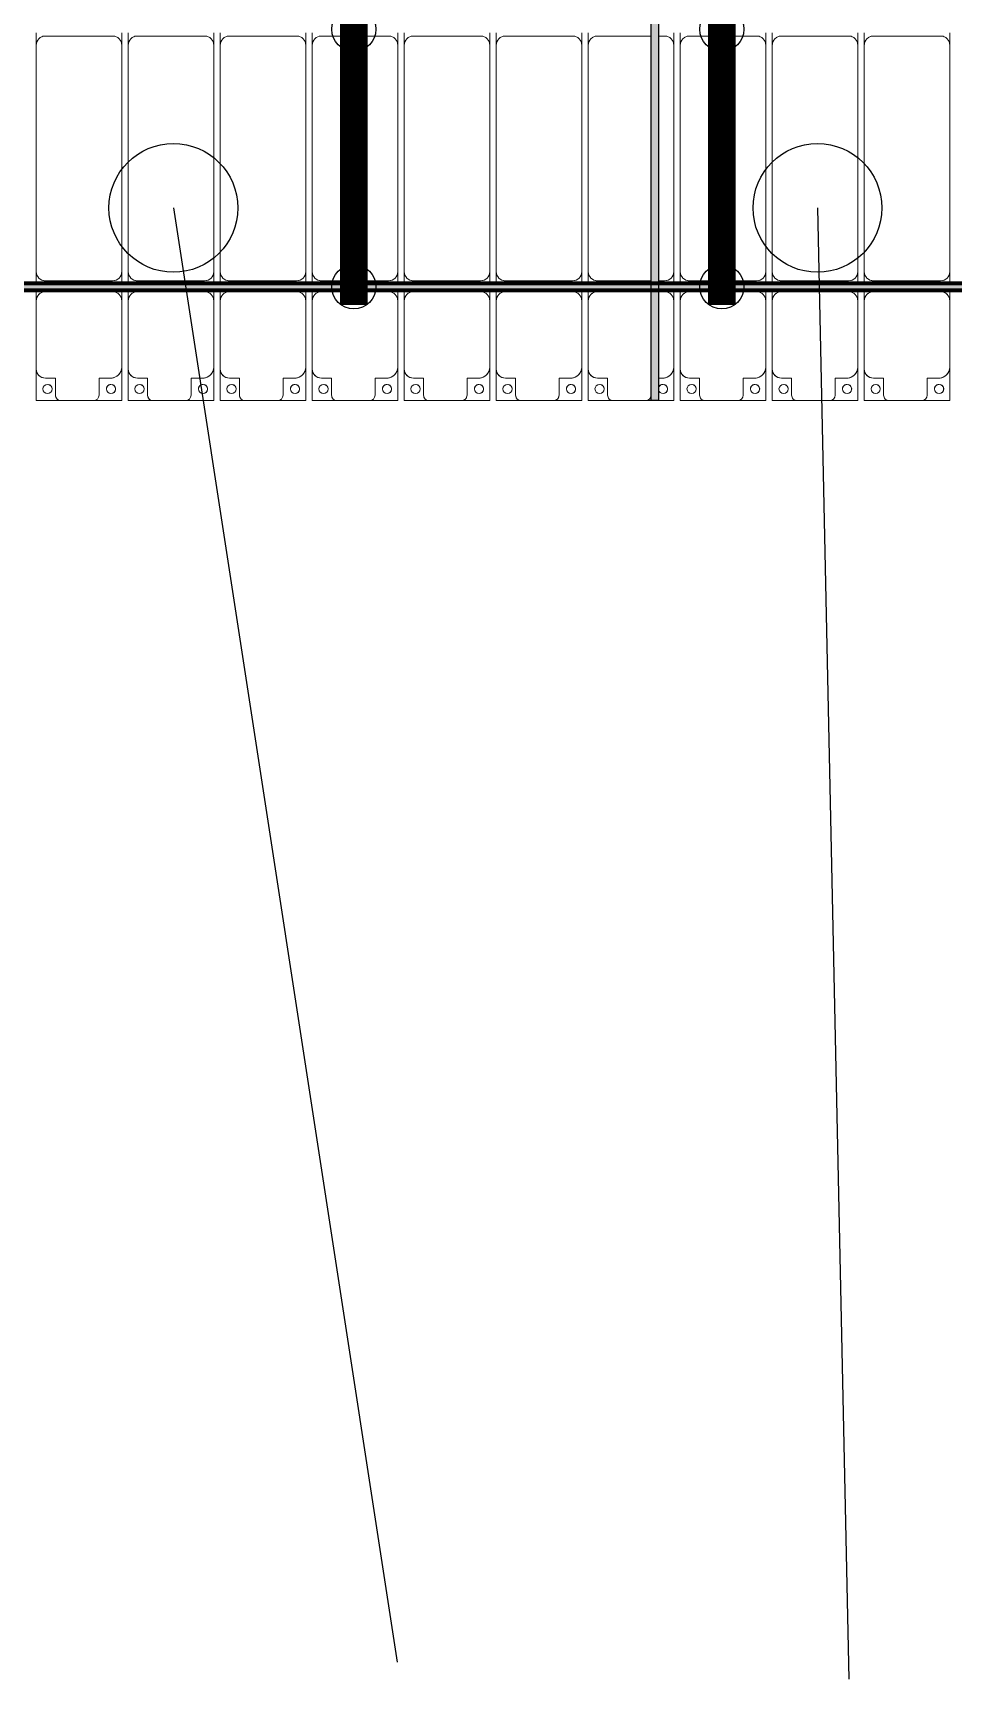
# Model space of a CAD drawing. Header units: millimetres. Extents: x -291190 to 146725, y 19759 to 185158.
# Drawn here: x -16923 to -11923, y 76842 to 85792 of the extents above; entities that cross this region are included whole.
import ezdxf

# ---------------------------------------------------------------- set-up
doc = ezdxf.new("R2010")
doc.units = ezdxf.units.MM
doc.layers.add('A-GENM', color=13, linetype='Continuous', lineweight=9)
doc.layers.add('S-BEAM', color=12, linetype='Continuous', lineweight=9)
for name, color, linetype in [('GC-BICH NEO', 6, 'Continuous'), ('GC-DAY NEO', 5, 'Continuous'), ('GC-HOP 40x60 GIA CUONG', 1, 'Continuous')]:
    doc.layers.add(name, color=color, linetype=linetype)

# ---------------------------------------------------------------- blocks, each defined once
blk = doc.blocks.new('Dải phao đi lại kèm đỡ invester - DẢI PHAO ĐI LẠI-65799-KHUNG KẾT CẤU BÈ PIN 4')
at = {"layer": 'A-GENM', "color": 7}
for p, q in [((76758.4, 1312.2), (76911.8, 1312.2)), ((76758.4, 1129.7), (76758.4, 1312.2)), ((76758.4, 1312.2), (76758.4, 1129.7)), ((76911.8, 1312.2), (76758.4, 1312.2)), ((76881.8, 1282.2), (76881.8, 1189.7)), ((77088.2, 1312.2), (76911.8, 1312.2)), ((77088.2, 1312.2), (77223.4, 1312.2)), ((77223.4, 1312.2), (77088.2, 1312.2)), ((77118.2, 1189.7), (77118.2, 1282.2)), ((77223.4, 1312.2), (77223.4, 1139.7)), ((77223.4, 1139.7), (77223.4, 1312.2)), ((77258.4, 1312.2), (77411.8, 1312.2)), ((77258.4, 1129.7), (77258.4, 1312.2)), ((77258.4, 1312.2), (77258.4, 1129.7)), ((77411.8, 1312.2), (77258.4, 1312.2)), ((77381.8, 1282.2), (77381.8, 1189.7)), ((77588.2, 1312.2), (77411.8, 1312.2)), ((77588.2, 1312.2), (77723.4, 1312.2)), ((77723.4, 1312.2), (77588.2, 1312.2)), ((77618.2, 1189.7), (77618.2, 1282.2)), ((77723.4, 1312.2), (77723.4, 1139.7)), ((77723.4, 1139.7), (77723.4, 1312.2)), ((77758.4, 1312.2), (77911.8, 1312.2)), ((77758.4, 1129.7), (77758.4, 1312.2)), ((77758.4, 1312.2), (77758.4, 1129.7)), ((77911.8, 1312.2), (77758.4, 1312.2)), ((77881.8, 1282.2), (77881.8, 1189.7)), ((78088.2, 1312.2), (77911.8, 1312.2)), ((78088.2, 1312.2), (78223.4, 1312.2)), ((78223.4, 1312.2), (78088.2, 1312.2)), ((78118.2, 1189.7), (78118.2, 1282.2)), ((78223.4, 1312.2), (78223.4, 1139.7)), ((78223.4, 1139.7), (78223.4, 1312.2)), ((78258.4, 1312.2), (78341.4, 1312.2)), ((78258.4, 1129.7), (78258.4, 1312.2)), ((78258.4, 1312.2), (78258.4, 1129.7)), ((78341.4, 1312.2), (78258.4, 1312.2)), ((78381.4, 1312.2), (78411.8, 1312.2)), ((78411.8, 1312.2), (78381.4, 1312.2)), ((78381.8, 1282.2), (78381.8, 1189.7)), ((78588.2, 1312.2), (78411.8, 1312.2)), ((78588.2, 1312.2), (78723.4, 1312.2)), ((78723.4, 1312.2), (78588.2, 1312.2)), ((78618.2, 1189.7), (78618.2, 1282.2)), ((78723.4, 1312.2), (78723.4, 1139.7)), ((78723.4, 1139.7), (78723.4, 1312.2)), ((78758.4, 1312.2), (78911.8, 1312.2)), ((78758.4, 1129.7), (78758.4, 1312.2)), ((78758.4, 1312.2), (78758.4, 1129.7)), ((78911.8, 1312.2), (78758.4, 1312.2)), ((78881.8, 1282.2), (78881.8, 1189.7)), ((79088.2, 1312.2), (78911.8, 1312.2)), ((79088.2, 1312.2), (79223.4, 1312.2)), ((79223.4, 1312.2), (79088.2, 1312.2)), ((79118.2, 1189.7), (79118.2, 1282.2)), ((79223.4, 1312.2), (79223.4, 1139.7)), ((79223.4, 1139.7), (79223.4, 1312.2)), ((79258.4, 1312.2), (79411.8, 1312.2)), ((79258.4, 1129.7), (79258.4, 1312.2)), ((79258.4, 1312.2), (79258.4, 1129.7)), ((79411.8, 1312.2), (79258.4, 1312.2)), ((79381.8, 1282.2), (79381.8, 1189.7)), ((79588.2, 1312.2), (79411.8, 1312.2)), ((79588.2, 1312.2), (79723.4, 1312.2)), ((79723.4, 1312.2), (79588.2, 1312.2)), ((79618.2, 1189.7), (79618.2, 1282.2)), ((79723.4, 1312.2), (79723.4, 1139.7)), ((79723.4, 1139.7), (79723.4, 1312.2)), ((79758.4, 1312.2), (79911.8, 1312.2)), ((79758.4, 1129.7), (79758.4, 1312.2)), ((79758.4, 1312.2), (79758.4, 1129.7)), ((79911.8, 1312.2), (79758.4, 1312.2)), ((79881.8, 1282.2), (79881.8, 1189.7)), ((80088.2, 1312.2), (79911.8, 1312.2)), ((80088.2, 1312.2), (80223.4, 1312.2)), ((80223.4, 1312.2), (80088.2, 1312.2)), ((80118.2, 1189.7), (80118.2, 1282.2)), ((80223.4, 1312.2), (80223.4, 1139.7)), ((80223.4, 1139.7), (80223.4, 1312.2)), ((80258.4, 1312.2), (80411.8, 1312.2)), ((80258.4, 1129.7), (80258.4, 1312.2)), ((80258.4, 1312.2), (80258.4, 1129.7)), ((80411.8, 1312.2), (80258.4, 1312.2)), ((80381.8, 1282.2), (80381.8, 1189.7)), ((80588.2, 1312.2), (80411.8, 1312.2)), ((80588.2, 1312.2), (80723.4, 1312.2)), ((80723.4, 1312.2), (80588.2, 1312.2)), ((80618.2, 1189.7), (80618.2, 1282.2)), ((80723.4, 1312.2), (80723.4, 1139.7)), ((80723.4, 1139.7), (80723.4, 1312.2)), ((80758.4, 1312.2), (80911.8, 1312.2)), ((80758.4, 1129.7), (80758.4, 1312.2)), ((80758.4, 1312.2), (80758.4, 1129.7)), ((80911.8, 1312.2), (80758.4, 1312.2)), ((80881.8, 1282.2), (80881.8, 1189.7)), ((81088.2, 1312.2), (80911.8, 1312.2)), ((81096, 1312.2), (81223.4, 1312.2)), ((81223.4, 1312.2), (81096, 1312.2)), ((81118.2, 1189.7), (81118.2, 1282.2)), ((81223.4, 1312.2), (81223.4, 1139.7)), ((81223.4, 1139.7), (81223.4, 1312.2)), ((81258.4, 1312.2), (81411.8, 1312.2)), ((81258.4, 1129.7), (81258.4, 1312.2)), ((81258.4, 1312.2), (81258.4, 1129.7)), ((81411.8, 1312.2), (81258.4, 1312.2)), ((81381.8, 1282.2), (81381.8, 1189.7)), ((81588.2, 1312.2), (81411.8, 1312.2)), ((81588.2, 1312.2), (81723.4, 1312.2)), ((81723.4, 1312.2), (81588.2, 1312.2)), ((81618.2, 1189.7), (81618.2, 1282.2)), ((81723.4, 1312.2), (81723.4, 1139.7)), ((81723.4, 1139.7), (81723.4, 1312.2)), ((76881.8, 1189.7), (76818.4, 1189.7)), ((77173.4, 1189.7), (77118.2, 1189.7)), ((77381.8, 1189.7), (77318.4, 1189.7)), ((77673.4, 1189.7), (77618.2, 1189.7)), ((77881.8, 1189.7), (77818.4, 1189.7)), ((78173.4, 1189.7), (78118.2, 1189.7)), ((78341.4, 1189.7), (78318.4, 1189.7)), ((78673.4, 1189.7), (78618.2, 1189.7)), ((78881.8, 1189.7), (78818.4, 1189.7)), ((79173.4, 1189.7), (79118.2, 1189.7)), ((79381.8, 1189.7), (79318.4, 1189.7)), ((79673.4, 1189.7), (79618.2, 1189.7)), ((79881.8, 1189.7), (79818.4, 1189.7)), ((80173.4, 1189.7), (80118.2, 1189.7)), ((80381.8, 1189.7), (80318.4, 1189.7)), ((80673.4, 1189.7), (80618.2, 1189.7)), ((80881.8, 1189.7), (80818.4, 1189.7)), ((81173.4, 1189.7), (81118.2, 1189.7)), ((81381.8, 1189.7), (81318.4, 1189.7)), ((81673.4, 1189.7), (81618.2, 1189.7)), ((76758.4, 1129.7), (76758.4, 769.7)), ((77223.4, 769.7), (77223.4, 1139.7)), ((77258.4, 1129.7), (77258.4, 769.7)), ((77723.4, 769.7), (77723.4, 1139.7)), ((77758.4, 1129.7), (77758.4, 769.7)), ((78223.4, 769.7), (78223.4, 1139.7)), ((78258.4, 1129.7), (78258.4, 769.7)), ((78723.4, 769.7), (78723.4, 1139.7)), ((78758.4, 1129.7), (78758.4, 769.7)), ((79223.4, 769.7), (79223.4, 1139.7)), ((79258.4, 1129.7), (79258.4, 769.7)), ((79723.4, 769.7), (79723.4, 1139.7)), ((79758.4, 1129.7), (79758.4, 769.7)), ((80223.4, 769.7), (80223.4, 1139.7)), ((80258.4, 1129.7), (80258.4, 769.7)), ((80723.4, 769.7), (80723.4, 1139.7)), ((80758.4, 1129.7), (80758.4, 769.7)), ((81223.4, 769.7), (81223.4, 1139.7)), ((81258.4, 1129.7), (81258.4, 769.7)), ((81723.4, 769.7), (81723.4, 1139.7)), ((76758.4, 712.9), (76758.4, 769.7)), ((76758.4, 712.9), (76758.4, 769.7)), ((76808.4, 719.7), (77173.4, 719.7)), ((77223.4, 769.7), (77223.4, 712.9)), ((77223.4, 769.7), (77223.4, 712.9)), ((77258.4, 712.9), (77258.4, 769.7)), ((77258.4, 712.9), (77258.4, 769.7)), ((77308.4, 719.7), (77673.4, 719.7)), ((77723.4, 769.7), (77723.4, 712.9)), ((77723.4, 769.7), (77723.4, 712.9)), ((77758.4, 712.9), (77758.4, 769.7)), ((77758.4, 712.9), (77758.4, 769.7)), ((77808.4, 719.7), (78173.4, 719.7)), ((78223.4, 769.7), (78223.4, 712.9)), ((78223.4, 769.7), (78223.4, 712.9)), ((78258.4, 712.9), (78258.4, 769.7)), ((78258.4, 712.9), (78258.4, 769.7)), ((78308.4, 719.7), (78341.4, 719.7)), ((78381.4, 719.7), (78673.4, 719.7)), ((78723.4, 769.7), (78723.4, 712.9)), ((78723.4, 769.7), (78723.4, 712.9)), ((78758.4, 712.9), (78758.4, 769.7)), ((78758.4, 712.9), (78758.4, 769.7)), ((78808.4, 719.7), (79173.4, 719.7)), ((79223.4, 769.7), (79223.4, 712.9)), ((79223.4, 769.7), (79223.4, 712.9)), ((79258.4, 712.9), (79258.4, 769.7)), ((79258.4, 712.9), (79258.4, 769.7)), ((79308.4, 719.7), (79673.4, 719.7)), ((79723.4, 769.7), (79723.4, 712.9)), ((79723.4, 769.7), (79723.4, 712.9)), ((79758.4, 712.9), (79758.4, 769.7)), ((79758.4, 712.9), (79758.4, 769.7)), ((79808.4, 719.7), (80173.4, 719.7)), ((80223.4, 769.7), (80223.4, 712.9)), ((80223.4, 769.7), (80223.4, 712.9)), ((80258.4, 712.9), (80258.4, 769.7)), ((80258.4, 712.9), (80258.4, 769.7)), ((80308.4, 719.7), (80673.4, 719.7)), ((80723.4, 769.7), (80723.4, 712.9)), ((80723.4, 769.7), (80723.4, 712.9)), ((80758.4, 712.9), (80758.4, 769.7)), ((80758.4, 712.9), (80758.4, 769.7)), ((80808.4, 719.7), (81173.4, 719.7)), ((81223.4, 769.7), (81223.4, 712.9)), ((81223.4, 769.7), (81223.4, 712.9)), ((81258.4, 712.9), (81258.4, 769.7)), ((81258.4, 712.9), (81258.4, 769.7)), ((81308.4, 719.7), (81673.4, 719.7)), ((81723.4, 769.7), (81723.4, 712.9)), ((81723.4, 769.7), (81723.4, 712.9)), ((76758.4, 610.3), (76758.4, 672.9)), ((76758.4, 610.3), (76758.4, 672.9)), ((77173.4, 660.3), (76808.4, 660.3)), ((77223.4, 672.9), (77223.4, 610.3)), ((77223.4, 672.9), (77223.4, 610.3)), ((77258.4, 610.3), (77258.4, 672.9)), ((77258.4, 610.3), (77258.4, 672.9)), ((77673.4, 660.3), (77308.4, 660.3)), ((77723.4, 672.9), (77723.4, 610.3)), ((77723.4, 672.9), (77723.4, 610.3)), ((77758.4, 610.3), (77758.4, 672.9)), ((77758.4, 610.3), (77758.4, 672.9)), ((78173.4, 660.3), (77808.4, 660.3)), ((78223.4, 672.9), (78223.4, 610.3)), ((78223.4, 672.9), (78223.4, 610.3)), ((78258.4, 610.3), (78258.4, 672.9)), ((78258.4, 610.3), (78258.4, 672.9)), ((78341.4, 660.3), (78308.4, 660.3)), ((78673.4, 660.3), (78381.4, 660.3)), ((78723.4, 672.9), (78723.4, 610.3)), ((78723.4, 672.9), (78723.4, 610.3)), ((78758.4, 610.3), (78758.4, 672.9)), ((78758.4, 610.3), (78758.4, 672.9)), ((79173.4, 660.3), (78808.4, 660.3)), ((79223.4, 672.9), (79223.4, 610.3)), ((79223.4, 672.9), (79223.4, 610.3)), ((79258.4, 610.3), (79258.4, 672.9)), ((79258.4, 610.3), (79258.4, 672.9)), ((79673.4, 660.3), (79308.4, 660.3)), ((79723.4, 672.9), (79723.4, 610.3)), ((79723.4, 672.9), (79723.4, 610.3)), ((79758.4, 610.3), (79758.4, 672.9)), ((79758.4, 610.3), (79758.4, 672.9)), ((80173.4, 660.3), (79808.4, 660.3)), ((80223.4, 672.9), (80223.4, 610.3)), ((80223.4, 672.9), (80223.4, 610.3)), ((80258.4, 610.3), (80258.4, 672.9)), ((80258.4, 610.3), (80258.4, 672.9)), ((80673.4, 660.3), (80308.4, 660.3)), ((80723.4, 672.9), (80723.4, 610.3)), ((80723.4, 672.9), (80723.4, 610.3)), ((80758.4, 610.3), (80758.4, 672.9)), ((80758.4, 610.3), (80758.4, 672.9)), ((81173.4, 660.3), (80808.4, 660.3)), ((81223.4, 672.9), (81223.4, 610.3)), ((81223.4, 672.9), (81223.4, 610.3)), ((81258.4, 610.3), (81258.4, 672.9)), ((81258.4, 610.3), (81258.4, 672.9)), ((81673.4, 660.3), (81308.4, 660.3)), ((81723.4, 672.9), (81723.4, 610.3)), ((81723.4, 672.9), (81723.4, 610.3)), ((76758.4, 610.3), (76758.4, -620.3)), ((77223.4, -620.3), (77223.4, 610.3)), ((77258.4, 610.3), (77258.4, -620.3)), ((77723.4, -620.3), (77723.4, 610.3)), ((77758.4, 610.3), (77758.4, -620.3)), ((78223.4, -620.3), (78223.4, 610.3)), ((78258.4, 610.3), (78258.4, -620.3)), ((78723.4, -620.3), (78723.4, 610.3)), ((78758.4, 610.3), (78758.4, -620.3)), ((79223.4, -620.3), (79223.4, 610.3)), ((79258.4, 610.3), (79258.4, -620.3)), ((79723.4, -620.3), (79723.4, 610.3)), ((79758.4, 610.3), (79758.4, -620.3)), ((80223.4, -620.3), (80223.4, 610.3)), ((80258.4, 610.3), (80258.4, -620.3)), ((80723.4, -620.3), (80723.4, 610.3)), ((80758.4, 610.3), (80758.4, -620.3)), ((81223.4, -620.3), (81223.4, 610.3)), ((81258.4, 610.3), (81258.4, -620.3)), ((81723.4, -620.3), (81723.4, 610.3)), ((76758.4, -687.1), (76758.4, -620.3)), ((76758.4, -687.1), (76758.4, -620.3)), ((77223.4, -620.3), (77223.4, -687.1)), ((77223.4, -620.3), (77223.4, -687.1)), ((77258.4, -687.1), (77258.4, -620.3)), ((77258.4, -687.1), (77258.4, -620.3)), ((77723.4, -620.3), (77723.4, -687.1)), ((77723.4, -620.3), (77723.4, -687.1)), ((77758.4, -687.1), (77758.4, -620.3)), ((77758.4, -687.1), (77758.4, -620.3)), ((78223.4, -620.3), (78223.4, -687.1)), ((78223.4, -620.3), (78223.4, -687.1)), ((78258.4, -687.1), (78258.4, -620.3)), ((78258.4, -687.1), (78258.4, -620.3)), ((78723.4, -620.3), (78723.4, -687.1)), ((78723.4, -620.3), (78723.4, -687.1)), ((78758.4, -687.1), (78758.4, -620.3)), ((78758.4, -687.1), (78758.4, -620.3)), ((79223.4, -620.3), (79223.4, -687.1)), ((79223.4, -620.3), (79223.4, -687.1)), ((79258.4, -687.1), (79258.4, -620.3)), ((79258.4, -687.1), (79258.4, -620.3)), ((79723.4, -620.3), (79723.4, -687.1)), ((79723.4, -620.3), (79723.4, -687.1)), ((79758.4, -687.1), (79758.4, -620.3)), ((79758.4, -687.1), (79758.4, -620.3)), ((80223.4, -620.3), (80223.4, -687.1)), ((80223.4, -620.3), (80223.4, -687.1)), ((80258.4, -687.1), (80258.4, -620.3)), ((80258.4, -687.1), (80258.4, -620.3)), ((80723.4, -620.3), (80723.4, -687.1)), ((80723.4, -620.3), (80723.4, -687.1)), ((80758.4, -687.1), (80758.4, -620.3)), ((80758.4, -687.1), (80758.4, -620.3)), ((81223.4, -620.3), (81223.4, -687.1)), ((81223.4, -620.3), (81223.4, -687.1)), ((81258.4, -687.1), (81258.4, -620.3)), ((81258.4, -687.1), (81258.4, -620.3)), ((81723.4, -620.3), (81723.4, -687.1)), ((81723.4, -620.3), (81723.4, -687.1)), ((76808.4, -670.3), (77173.4, -670.3)), ((77308.4, -670.3), (77673.4, -670.3)), ((77808.4, -670.3), (78173.4, -670.3)), ((78308.4, -670.3), (78341.4, -670.3)), ((78381.4, -670.3), (78673.4, -670.3)), ((78808.4, -670.3), (79173.4, -670.3)), ((79308.4, -670.3), (79673.4, -670.3)), ((79808.4, -670.3), (80173.4, -670.3)), ((80308.4, -670.3), (80673.4, -670.3)), ((80808.4, -670.3), (81173.4, -670.3)), ((81308.4, -670.3), (81673.4, -670.3))]:
    blk.add_line(p, q, dxfattribs=at)
for centre, radius, start, end in [((76816.8, 1248.6), 25, 90, 270), ((76816.8, 1248.6), 25, 90, 255), ((76816.8, 1248.6), 25, 270, 90), ((76816.8, 1248.6), 25, 0, 90), ((76911.8, 1282.2), 30, 90, 180), ((76911.8, 1282.2), 30, 105, 165), ((76911.8, 1282.2), 30, 135, 165), ((76911.8, 1282.2), 30, 135, 165), ((76911.8, 1282.2), 30, 105, 120), ((76911.8, 1282.2), 30, 105, 120), ((77088.2, 1282.2), 30, 360, 90), ((77088.2, 1282.2), 30, 60, 75), ((77088.2, 1282.2), 30, 15, 75), ((77088.2, 1282.2), 30, 60, 75), ((77088.2, 1282.2), 30, 15, 30), ((77088.2, 1282.2), 30, 15, 30), ((77161.8, 1248.6), 25, 90, 270), ((77161.8, 1248.6), 25, 90, 180), ((77161.8, 1248.6), 25, 270, 90), ((77161.8, 1248.6), 25, 270, 90), ((77316.8, 1248.6), 25, 90, 270), ((77316.8, 1248.6), 25, 90, 255), ((77316.8, 1248.6), 25, 270, 90), ((77316.8, 1248.6), 25, 0, 90), ((77411.8, 1282.2), 30, 90, 180), ((77411.8, 1282.2), 30, 105, 165), ((77411.8, 1282.2), 30, 135, 165), ((77411.8, 1282.2), 30, 135, 165), ((77411.8, 1282.2), 30, 105, 120), ((77411.8, 1282.2), 30, 105, 120), ((77588.2, 1282.2), 30, 360, 90), ((77588.2, 1282.2), 30, 60, 75), ((77588.2, 1282.2), 30, 15, 75), ((77588.2, 1282.2), 30, 60, 75), ((77588.2, 1282.2), 30, 15, 30), ((77588.2, 1282.2), 30, 15, 30), ((77661.8, 1248.6), 25, 90, 270), ((77661.8, 1248.6), 25, 90, 180), ((77661.8, 1248.6), 25, 270, 90), ((77661.8, 1248.6), 25, 270, 90), ((77816.8, 1248.6), 25, 90, 270), ((77816.8, 1248.6), 25, 90, 255), ((77816.8, 1248.6), 25, 270, 90), ((77816.8, 1248.6), 25, 0, 90), ((77911.8, 1282.2), 30, 90, 180), ((77911.8, 1282.2), 30, 105, 165), ((77911.8, 1282.2), 30, 135, 165), ((77911.8, 1282.2), 30, 135, 165), ((77911.8, 1282.2), 30, 105, 120), ((77911.8, 1282.2), 30, 105, 120), ((78088.2, 1282.2), 30, 360, 90), ((78088.2, 1282.2), 30, 60, 75), ((78088.2, 1282.2), 30, 15, 75), ((78088.2, 1282.2), 30, 60, 75), ((78088.2, 1282.2), 30, 15, 30), ((78088.2, 1282.2), 30, 15, 30), ((78161.8, 1248.6), 25, 90, 270), ((78161.8, 1248.6), 25, 90, 180), ((78161.8, 1248.6), 25, 270, 90), ((78161.8, 1248.6), 25, 270, 90), ((78316.8, 1248.6), 25, 90, 270), ((78316.8, 1248.6), 25, 90, 255), ((78316.8, 1248.6), 25, 15, 90), ((78316.8, 1248.6), 25, 15, 90), ((78411.8, 1282.2), 30, 90, 180), ((78411.8, 1282.2), 30, 105, 165), ((78411.8, 1282.2), 30, 135, 165), ((78411.8, 1282.2), 30, 135, 165), ((78411.8, 1282.2), 30, 105, 120), ((78411.8, 1282.2), 30, 105, 120), ((78588.2, 1282.2), 30, 360, 90), ((78588.2, 1282.2), 30, 60, 75), ((78588.2, 1282.2), 30, 15, 75), ((78588.2, 1282.2), 30, 60, 75), ((78588.2, 1282.2), 30, 15, 30), ((78588.2, 1282.2), 30, 15, 30), ((78661.8, 1248.6), 25, 90, 270), ((78661.8, 1248.6), 25, 90, 180), ((78661.8, 1248.6), 25, 270, 90), ((78661.8, 1248.6), 25, 270, 90), ((78816.8, 1248.6), 25, 90, 270), ((78816.8, 1248.6), 25, 90, 255), ((78816.8, 1248.6), 25, 270, 90), ((78816.8, 1248.6), 25, 0, 90), ((78911.8, 1282.2), 30, 90, 180), ((78911.8, 1282.2), 30, 105, 165), ((78911.8, 1282.2), 30, 135, 165), ((78911.8, 1282.2), 30, 135, 165), ((78911.8, 1282.2), 30, 105, 120), ((78911.8, 1282.2), 30, 105, 120), ((79088.2, 1282.2), 30, 360, 90), ((79088.2, 1282.2), 30, 60, 75), ((79088.2, 1282.2), 30, 15, 75), ((79088.2, 1282.2), 30, 60, 75), ((79088.2, 1282.2), 30, 15, 30), ((79088.2, 1282.2), 30, 15, 30), ((79161.8, 1248.6), 25, 90, 270), ((79161.8, 1248.6), 25, 90, 180), ((79161.8, 1248.6), 25, 270, 90), ((79161.8, 1248.6), 25, 270, 90), ((79316.8, 1248.6), 25, 90, 270), ((79316.8, 1248.6), 25, 90, 255), ((79316.8, 1248.6), 25, 270, 90), ((79316.8, 1248.6), 25, 0, 90), ((79411.8, 1282.2), 30, 90, 180), ((79411.8, 1282.2), 30, 105, 165), ((79411.8, 1282.2), 30, 135, 165), ((79411.8, 1282.2), 30, 135, 165), ((79411.8, 1282.2), 30, 105, 120), ((79411.8, 1282.2), 30, 105, 120), ((79588.2, 1282.2), 30, 360, 90), ((79588.2, 1282.2), 30, 60, 75), ((79588.2, 1282.2), 30, 15, 75), ((79588.2, 1282.2), 30, 60, 75), ((79588.2, 1282.2), 30, 15, 30), ((79588.2, 1282.2), 30, 15, 30), ((79661.8, 1248.6), 25, 90, 270), ((79661.8, 1248.6), 25, 90, 180), ((79661.8, 1248.6), 25, 270, 90), ((79661.8, 1248.6), 25, 270, 90), ((79816.8, 1248.6), 25, 90, 270), ((79816.8, 1248.6), 25, 90, 255), ((79816.8, 1248.6), 25, 270, 90), ((79816.8, 1248.6), 25, 0, 90), ((79911.8, 1282.2), 30, 90, 180), ((79911.8, 1282.2), 30, 105, 165), ((79911.8, 1282.2), 30, 135, 165), ((79911.8, 1282.2), 30, 135, 165), ((79911.8, 1282.2), 30, 105, 120), ((79911.8, 1282.2), 30, 105, 120), ((80088.2, 1282.2), 30, 360, 90), ((80088.2, 1282.2), 30, 60, 75), ((80088.2, 1282.2), 30, 15, 75), ((80088.2, 1282.2), 30, 60, 75), ((80088.2, 1282.2), 30, 15, 30), ((80088.2, 1282.2), 30, 15, 30), ((80161.8, 1248.6), 25, 90, 270), ((80161.8, 1248.6), 25, 90, 180), ((80161.8, 1248.6), 25, 270, 90), ((80161.8, 1248.6), 25, 270, 90), ((80316.8, 1248.6), 25, 90, 270), ((80316.8, 1248.6), 25, 90, 255), ((80316.8, 1248.6), 25, 270, 90), ((80316.8, 1248.6), 25, 0, 90), ((80411.8, 1282.2), 30, 90, 180), ((80411.8, 1282.2), 30, 105, 165), ((80411.8, 1282.2), 30, 135, 165), ((80411.8, 1282.2), 30, 135, 165), ((80411.8, 1282.2), 30, 105, 120), ((80411.8, 1282.2), 30, 105, 120), ((80588.2, 1282.2), 30, 360, 90), ((80588.2, 1282.2), 30, 60, 75), ((80588.2, 1282.2), 30, 15, 75), ((80588.2, 1282.2), 30, 60, 75), ((80588.2, 1282.2), 30, 15, 30), ((80588.2, 1282.2), 30, 15, 30), ((80661.8, 1248.6), 25, 90, 270), ((80661.8, 1248.6), 25, 90, 180), ((80661.8, 1248.6), 25, 270, 90), ((80661.8, 1248.6), 25, 270, 90), ((80816.8, 1248.6), 25, 90, 270), ((80816.8, 1248.6), 25, 90, 255), ((80816.8, 1248.6), 25, 270, 90), ((80816.8, 1248.6), 25, 0, 90), ((80911.8, 1282.2), 30, 90, 180), ((80911.8, 1282.2), 30, 105, 165), ((80911.8, 1282.2), 30, 135, 165), ((80911.8, 1282.2), 30, 135, 165), ((80911.8, 1282.2), 30, 105, 120), ((80911.8, 1282.2), 30, 105, 120), ((81088.2, 1282.2), 30, 75, 90), ((81088.2, 1282.2), 30, 360, 74.96055), ((81088.2, 1282.2), 30, 60, 74.96055), ((81088.2, 1282.2), 30, 15, 74.96055), ((81088.2, 1282.2), 30, 60, 74.96055), ((81088.2, 1282.2), 30, 15, 30), ((81088.2, 1282.2), 30, 15, 30), ((81161.8, 1248.6), 25, 90, 270), ((81161.8, 1248.6), 25, 90, 180), ((81161.8, 1248.6), 25, 270, 90), ((81161.8, 1248.6), 25, 270, 90), ((81316.8, 1248.6), 25, 90, 270), ((81316.8, 1248.6), 25, 90, 255), ((81316.8, 1248.6), 25, 270, 90), ((81316.8, 1248.6), 25, 0, 90), ((81411.8, 1282.2), 30, 90, 180), ((81411.8, 1282.2), 30, 105, 165), ((81411.8, 1282.2), 30, 135, 165), ((81411.8, 1282.2), 30, 135, 165), ((81411.8, 1282.2), 30, 105, 120), ((81411.8, 1282.2), 30, 105, 120), ((81588.2, 1282.2), 30, 360, 90), ((81588.2, 1282.2), 30, 60, 75), ((81588.2, 1282.2), 30, 15, 75), ((81588.2, 1282.2), 30, 60, 75), ((81588.2, 1282.2), 30, 15, 30), ((81588.2, 1282.2), 30, 15, 30), ((81661.8, 1248.6), 25, 90, 270), ((81661.8, 1248.6), 25, 90, 180), ((81661.8, 1248.6), 25, 270, 90), ((81661.8, 1248.6), 25, 270, 90), ((76818.4, 1129.7), 60, 90, 180), ((76818.4, 1129.7), 60, 90, 150), ((76818.4, 1129.7), 60, 135, 150), ((76818.4, 1129.7), 60, 135, 150), ((76816.8, 1248.6), 25, 270, 285), ((76816.8, 1248.6), 25, 300, 345), ((77161.8, 1248.6), 25, 195, 255), ((77173.4, 1139.7), 50, 0, 90), ((77173.4, 1139.7), 50, 45, 90), ((77173.4, 1139.7), 50, 15, 90), ((77173.4, 1139.7), 50, 45, 90), ((77318.4, 1129.7), 60, 90, 180), ((77318.4, 1129.7), 60, 90, 150), ((77318.4, 1129.7), 60, 135, 150), ((77318.4, 1129.7), 60, 135, 150), ((77316.8, 1248.6), 25, 270, 285), ((77316.8, 1248.6), 25, 300, 345), ((77661.8, 1248.6), 25, 195, 255), ((77673.4, 1139.7), 50, 0, 90), ((77673.4, 1139.7), 50, 45, 90), ((77673.4, 1139.7), 50, 15, 90), ((77673.4, 1139.7), 50, 45, 90), ((77818.4, 1129.7), 60, 90, 180), ((77818.4, 1129.7), 60, 90, 150), ((77818.4, 1129.7), 60, 135, 150), ((77818.4, 1129.7), 60, 135, 150), ((77816.8, 1248.6), 25, 270, 285), ((77816.8, 1248.6), 25, 300, 345), ((78161.8, 1248.6), 25, 195, 255), ((78173.4, 1139.7), 50, 0, 90), ((78173.4, 1139.7), 50, 45, 90), ((78173.4, 1139.7), 50, 15, 90), ((78173.4, 1139.7), 50, 45, 90), ((78318.4, 1129.7), 60, 90, 180), ((78318.4, 1129.7), 60, 90, 150), ((78318.4, 1129.7), 60, 135, 150), ((78318.4, 1129.7), 60, 135, 150), ((78316.8, 1248.6), 25, 270, 345), ((78316.8, 1248.6), 25, 270, 285), ((78316.8, 1248.6), 25, 300, 345), ((78661.8, 1248.6), 25, 195, 255), ((78673.4, 1139.7), 50, 0, 90), ((78673.4, 1139.7), 50, 45, 90), ((78673.4, 1139.7), 50, 15, 90), ((78673.4, 1139.7), 50, 45, 90), ((78818.4, 1129.7), 60, 90, 180), ((78818.4, 1129.7), 60, 90, 150), ((78818.4, 1129.7), 60, 135, 150), ((78818.4, 1129.7), 60, 135, 150), ((78816.8, 1248.6), 25, 270, 285), ((78816.8, 1248.6), 25, 300, 345), ((79161.8, 1248.6), 25, 195, 255), ((79173.4, 1139.7), 50, 0, 90), ((79173.4, 1139.7), 50, 45, 90), ((79173.4, 1139.7), 50, 15, 90), ((79173.4, 1139.7), 50, 45, 90), ((79318.4, 1129.7), 60, 90, 180), ((79318.4, 1129.7), 60, 90, 150), ((79318.4, 1129.7), 60, 135, 150), ((79318.4, 1129.7), 60, 135, 150), ((79316.8, 1248.6), 25, 270, 285), ((79316.8, 1248.6), 25, 300, 345), ((79661.8, 1248.6), 25, 195, 255), ((79673.4, 1139.7), 50, 0, 90), ((79673.4, 1139.7), 50, 45, 90), ((79673.4, 1139.7), 50, 15, 90), ((79673.4, 1139.7), 50, 45, 90), ((79818.4, 1129.7), 60, 90, 180), ((79818.4, 1129.7), 60, 90, 150), ((79818.4, 1129.7), 60, 135, 150), ((79818.4, 1129.7), 60, 135, 150), ((79816.8, 1248.6), 25, 270, 285), ((79816.8, 1248.6), 25, 300, 345), ((80161.8, 1248.6), 25, 195, 255), ((80173.4, 1139.7), 50, 0, 90), ((80173.4, 1139.7), 50, 45, 90), ((80173.4, 1139.7), 50, 15, 90), ((80173.4, 1139.7), 50, 45, 90), ((80318.4, 1129.7), 60, 90, 180), ((80318.4, 1129.7), 60, 90, 150), ((80318.4, 1129.7), 60, 135, 150), ((80318.4, 1129.7), 60, 135, 150), ((80316.8, 1248.6), 25, 270, 285), ((80316.8, 1248.6), 25, 300, 345), ((80661.8, 1248.6), 25, 195, 255), ((80673.4, 1139.7), 50, 0, 90), ((80673.4, 1139.7), 50, 45, 90), ((80673.4, 1139.7), 50, 15, 90), ((80673.4, 1139.7), 50, 45, 90), ((80818.4, 1129.7), 60, 90, 180), ((80818.4, 1129.7), 60, 90, 150), ((80818.4, 1129.7), 60, 135, 150), ((80818.4, 1129.7), 60, 135, 150), ((80816.8, 1248.6), 25, 270, 285), ((80816.8, 1248.6), 25, 300, 345), ((81161.8, 1248.6), 25, 195, 255), ((81173.4, 1139.7), 50, 0, 90), ((81173.4, 1139.7), 50, 45, 90), ((81173.4, 1139.7), 50, 15, 90), ((81173.4, 1139.7), 50, 45, 90), ((81318.4, 1129.7), 60, 90, 180), ((81318.4, 1129.7), 60, 90, 150), ((81318.4, 1129.7), 60, 135, 150), ((81318.4, 1129.7), 60, 135, 150), ((81316.8, 1248.6), 25, 270, 285), ((81316.8, 1248.6), 25, 300, 345), ((81661.8, 1248.6), 25, 195, 255), ((81673.4, 1139.7), 50, 0, 90), ((81673.4, 1139.7), 50, 45, 90), ((81673.4, 1139.7), 50, 15, 90), ((81673.4, 1139.7), 50, 45, 90), ((76808.4, 769.7), 50, 180, 270), ((76808.4, 769.7), 50, 195, 270), ((77173.4, 769.7), 50, 270, 0), ((77173.4, 769.7), 50, 270, 345), ((77308.4, 769.7), 50, 180, 270), ((77308.4, 769.7), 50, 195, 270), ((77673.4, 769.7), 50, 270, 0), ((77673.4, 769.7), 50, 270, 345), ((77808.4, 769.7), 50, 180, 270), ((77808.4, 769.7), 50, 195, 270), ((78173.4, 769.7), 50, 270, 0), ((78173.4, 769.7), 50, 270, 345), ((78308.4, 769.7), 50, 180, 270), ((78308.4, 769.7), 50, 195, 270), ((78673.4, 769.7), 50, 270, 0), ((78673.4, 769.7), 50, 270, 345), ((78808.4, 769.7), 50, 180, 270), ((78808.4, 769.7), 50, 195, 270), ((79173.4, 769.7), 50, 270, 0), ((79173.4, 769.7), 50, 270, 345), ((79308.4, 769.7), 50, 180, 270), ((79308.4, 769.7), 50, 195, 270), ((79673.4, 769.7), 50, 270, 0), ((79673.4, 769.7), 50, 270, 345), ((79808.4, 769.7), 50, 180, 270), ((79808.4, 769.7), 50, 195, 270), ((80173.4, 769.7), 50, 270, 0), ((80173.4, 769.7), 50, 270, 345), ((80308.4, 769.7), 50, 180, 270), ((80308.4, 769.7), 50, 195, 270), ((80673.4, 769.7), 50, 270, 0), ((80673.4, 769.7), 50, 270, 345), ((80808.4, 769.7), 50, 180, 270), ((80808.4, 769.7), 50, 195, 270), ((81173.4, 769.7), 50, 270, 0), ((81173.4, 769.7), 50, 270, 345), ((81308.4, 769.7), 50, 180, 270), ((81308.4, 769.7), 50, 195, 270), ((81673.4, 769.7), 50, 270, 0), ((81673.4, 769.7), 50, 270, 345), ((76808.4, 610.3), 50, 90, 180), ((76808.4, 610.3), 50, 150, 180), ((76808.4, 610.3), 50, 105, 120), ((77173.4, 610.3), 50, 360, 90), ((77173.4, 610.3), 50, 60, 90), ((77173.4, 610.3), 50, 15, 30), ((77308.4, 610.3), 50, 90, 180), ((77308.4, 610.3), 50, 150, 180), ((77308.4, 610.3), 50, 105, 120), ((77673.4, 610.3), 50, 360, 90), ((77673.4, 610.3), 50, 60, 90), ((77673.4, 610.3), 50, 15, 30), ((77808.4, 610.3), 50, 90, 180), ((77808.4, 610.3), 50, 150, 180), ((77808.4, 610.3), 50, 105, 120), ((78173.4, 610.3), 50, 360, 90), ((78173.4, 610.3), 50, 60, 90), ((78173.4, 610.3), 50, 15, 30), ((78308.4, 610.3), 50, 90, 180), ((78308.4, 610.3), 50, 150, 180), ((78308.4, 610.3), 50, 105, 120), ((78673.4, 610.3), 50, 360, 90), ((78673.4, 610.3), 50, 60, 90), ((78673.4, 610.3), 50, 15, 30), ((78808.4, 610.3), 50, 90, 180), ((78808.4, 610.3), 50, 150, 180), ((78808.4, 610.3), 50, 105, 120), ((79173.4, 610.3), 50, 360, 90), ((79173.4, 610.3), 50, 60, 90), ((79173.4, 610.3), 50, 15, 30), ((79308.4, 610.3), 50, 90, 180), ((79308.4, 610.3), 50, 150, 180), ((79308.4, 610.3), 50, 105, 120), ((79673.4, 610.3), 50, 360, 90), ((79673.4, 610.3), 50, 60, 90), ((79673.4, 610.3), 50, 15, 30), ((79808.4, 610.3), 50, 90, 180), ((79808.4, 610.3), 50, 150, 180), ((79808.4, 610.3), 50, 105, 120), ((80173.4, 610.3), 50, 360, 90), ((80173.4, 610.3), 50, 75, 90), ((80173.4, 610.3), 50, 15, 30), ((80308.4, 610.3), 50, 90, 180), ((80308.4, 610.3), 50, 150, 180), ((80308.4, 610.3), 50, 105, 120), ((80673.4, 610.3), 50, 360, 90), ((80673.4, 610.3), 50, 60, 90), ((80673.4, 610.3), 50, 15, 30), ((80808.4, 610.3), 50, 90, 180), ((80808.4, 610.3), 50, 150, 180), ((80808.4, 610.3), 50, 105, 120), ((81173.4, 610.3), 50, 360, 90), ((81173.4, 610.3), 50, 60, 90), ((81173.4, 610.3), 50, 15, 30), ((81308.4, 610.3), 50, 90, 180), ((81308.4, 610.3), 50, 150, 180), ((81308.4, 610.3), 50, 105, 120), ((81673.4, 610.3), 50, 360, 90), ((81673.4, 610.3), 50, 60, 90), ((81673.4, 610.3), 50, 15, 30), ((76808.4, -620.3), 50, 180, 270), ((77173.4, -620.3), 50, 270, 0), ((77173.4, -620.3), 50, 330, 0), ((77308.4, -620.3), 50, 180, 270), ((77673.4, -620.3), 50, 270, 0), ((77673.4, -620.3), 50, 330, 0), ((77808.4, -620.3), 50, 180, 270), ((78173.4, -620.3), 50, 270, 0), ((78173.4, -620.3), 50, 330, 0), ((78308.4, -620.3), 50, 180, 270), ((78673.4, -620.3), 50, 270, 0), ((78673.4, -620.3), 50, 330, 0), ((78808.4, -620.3), 50, 180, 270), ((79173.4, -620.3), 50, 270, 0), ((79173.4, -620.3), 50, 330, 0), ((79308.4, -620.3), 50, 180, 270), ((79673.4, -620.3), 50, 270, 0), ((79673.4, -620.3), 50, 330, 0), ((79808.4, -620.3), 50, 180, 270), ((80173.4, -620.3), 50, 270, 0), ((80173.4, -620.3), 50, 330, 0), ((80308.4, -620.3), 50, 180, 270), ((80673.4, -620.3), 50, 270, 0), ((80673.4, -620.3), 50, 330, 0), ((80808.4, -620.3), 50, 180, 270), ((81173.4, -620.3), 50, 270, 0), ((81173.4, -620.3), 50, 330, 0), ((81308.4, -620.3), 50, 180, 270), ((81673.4, -620.3), 50, 270, 0), ((81673.4, -620.3), 50, 330, 0), ((76808.4, -620.3), 50, 195, 210), ((76808.4, -620.3), 50, 240, 270), ((77173.4, -620.3), 50, 270, 300), ((77308.4, -620.3), 50, 195, 210), ((77308.4, -620.3), 50, 240, 270), ((77673.4, -620.3), 50, 270, 300), ((77808.4, -620.3), 50, 195, 210), ((77808.4, -620.3), 50, 240, 270), ((78173.4, -620.3), 50, 270, 300), ((78308.4, -620.3), 50, 195, 210), ((78308.4, -620.3), 50, 240, 270), ((78673.4, -620.3), 50, 270, 300), ((78808.4, -620.3), 50, 195, 210), ((78808.4, -620.3), 50, 240, 270), ((79173.4, -620.3), 50, 270, 300), ((79308.4, -620.3), 50, 195, 210), ((79308.4, -620.3), 50, 240, 270), ((79673.4, -620.3), 50, 270, 300), ((79808.4, -620.3), 50, 195, 210), ((79808.4, -620.3), 50, 240, 270), ((80173.4, -620.3), 50, 270, 285), ((80308.4, -620.3), 50, 195, 210), ((80308.4, -620.3), 50, 240, 270), ((80673.4, -620.3), 50, 270, 300), ((80808.4, -620.3), 50, 195, 210), ((80808.4, -620.3), 50, 240, 270), ((81173.4, -620.3), 50, 270, 300), ((81308.4, -620.3), 50, 195, 210), ((81308.4, -620.3), 50, 240, 270), ((81673.4, -620.3), 50, 270, 300)]:
    blk.add_arc(centre, radius, start, end, dxfattribs=at)
blk = doc.blocks.new('Dầm C52 - Dầm C52-V25-KHUNG KẾT CẤU BÈ PIN 4')
at = {"layer": 'S-BEAM', "lineweight": 140}
blk.add_hatch(color=1, dxfattribs=at).paths.add_polyline_path([(-173700.3, 20), (-174539.9, 20), (-174539.9, -20), (174539.9, -20), (174539.9, 20), (-172791.8, 20)])
at = {"layer": 'S-BEAM', "color": 1, "lineweight": 140}
for p, q in [((-174539.9, 20), (174539.9, 20)), ((174539.9, -20), (-174539.9, -20))]:
    blk.add_line(p, q, dxfattribs=at)
blk = doc.blocks.new('Dầm C52 - Hộp 40x60-62905-KHUNG KẾT CẤU BÈ PIN 4')
at = {"layer": 'S-BEAM', "lineweight": 25}
blk.add_hatch(color=4, dxfattribs=at).paths.add_polyline_path([(-37712.2, -20), (37712.2, -20), (37712.2, 20), (-37712.2, 20)])
at = {"layer": 'S-BEAM', "color": 4, "lineweight": 25}
for p, q in [((-37712.2, -20), (-37712.2, 20)), ((-37712.2, 20), (37712.2, 20)), ((37712.2, -20), (-37712.2, -20))]:
    blk.add_line(p, q, dxfattribs=at)

msp = doc.modelspace()

# ---------------------------------------------------------------- linework, layer by layer
at = {"layer": 'GC-BICH NEO'}
for centre in [(-16160.1, 84840.2), (-12660.1, 84840.2)]:
    msp.add_circle(centre, 350, dxfattribs=at)
at = {"layer": 'GC-DAY NEO'}
for p, q in [((-16160.1, 84840.2), (-14944.1, 76933.2)), ((-12660.1, 84840.2), (-12490.5, 76842))]:
    msp.add_line(p, q, dxfattribs=at)
at = {"layer": 'GC-HOP 40x60 GIA CUONG', "const_width": 150}
for points in [[(-15179.7, 84311.7), (-15179.7, 99311.7)], [(-13179.7, 84311.7), (-13179.7, 99311.7)]]:
    msp.add_lwpolyline(points, dxfattribs=at)
at = {"layer": 'GC-HOP 40x60 GIA CUONG'}
for centre in [(-15179.7, 85811.7), (-13179.7, 85811.7), (-15179.7, 84411.7), (-13179.7, 84411.7)]:
    msp.add_circle(centre, 120, dxfattribs=at)

# ---------------------------------------------------------------- block references
at = {"layer": 'A-GENM', "color": 7, "rotation": 180}
msp.add_blockref('Dải phao đi lại kèm đỡ invester - DẢI PHAO ĐI LẠI-65799-KHUNG KẾT CẤU BÈ PIN 4', (64817.6, 85104.6), dxfattribs=at)
at = {"layer": 'S-BEAM', "color": 4, "lineweight": 25, "rotation": 89.99999999999977}
msp.add_blockref('Dầm C52 - Hộp 40x60-62905-KHUNG KẾT CẤU BÈ PIN 4', (-13543.8, 121504.6), dxfattribs=at)
at = {"layer": 'S-BEAM', "color": 1, "lineweight": 140, "rotation": 180}
msp.add_blockref('Dầm C52 - Dầm C52-V25-KHUNG KẾT CẤU BÈ PIN 4', (-109123.8, 84411.7), dxfattribs=at)

doc.saveas('drawing.dxf')
